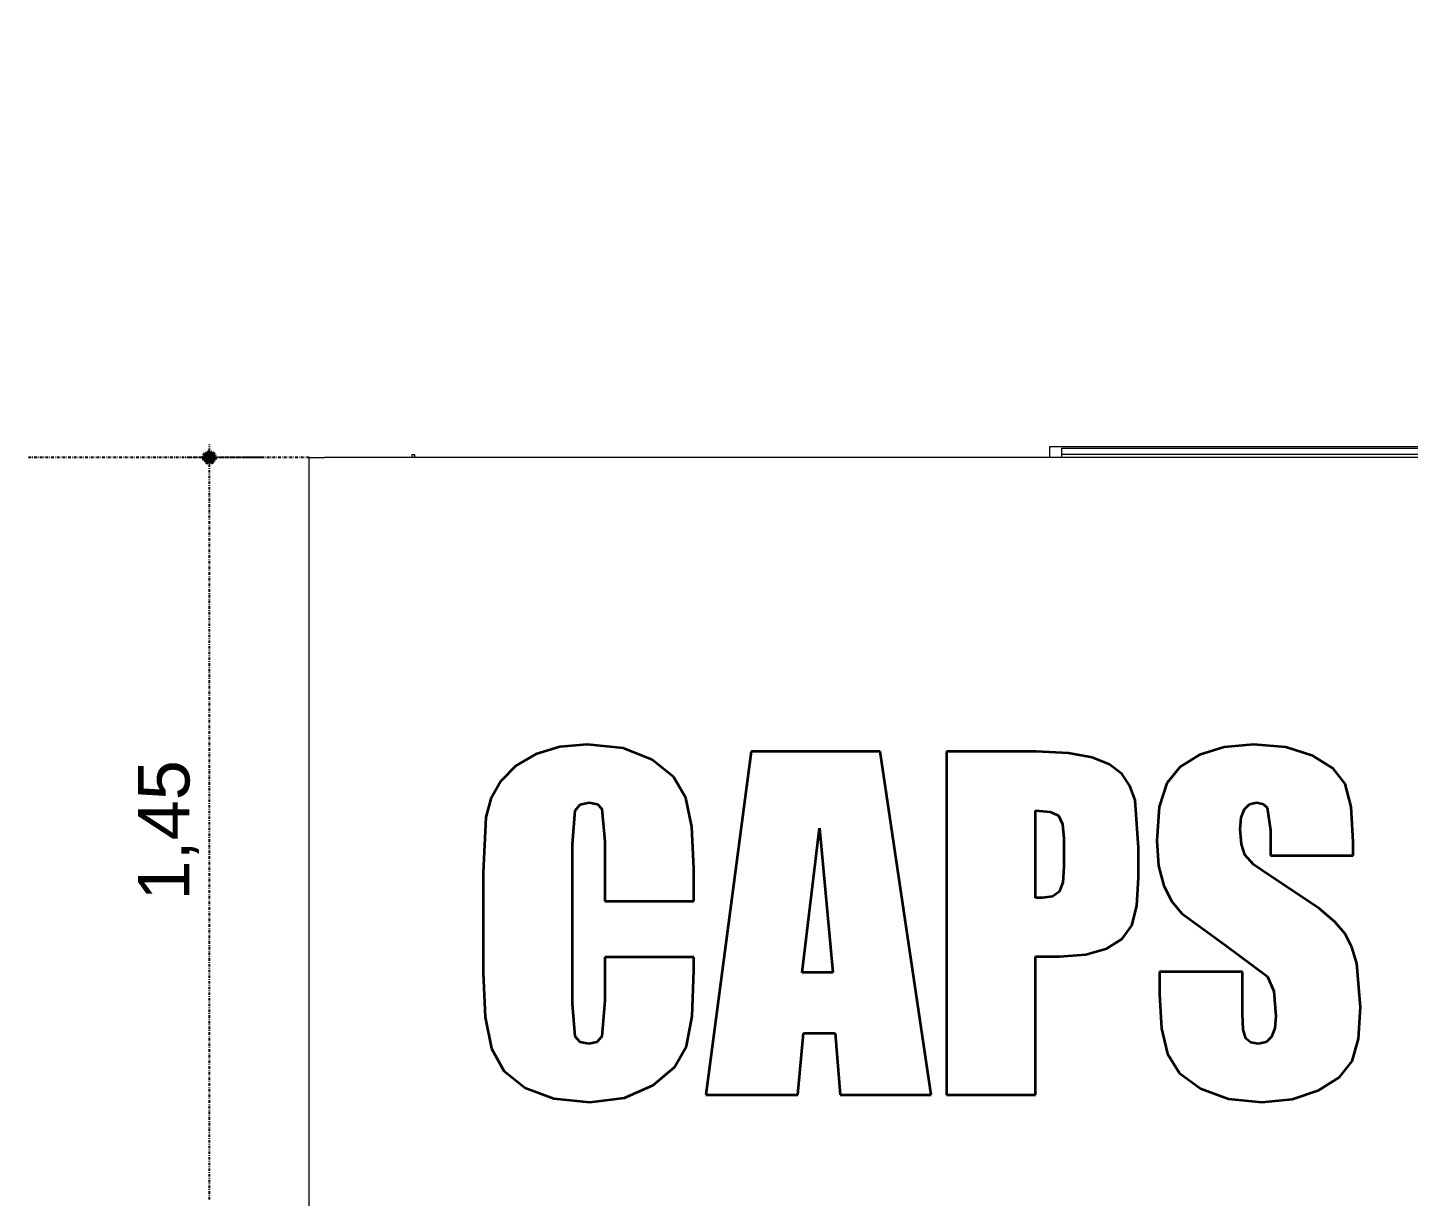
# Model space of a CAD drawing. Header units: metres. Extents: x -1783 to 21505, y -57 to 13660.
# Drawn here: x 12017.2 to 12284.8, y 7638.9 to 7865.9 of the extents above; entities that cross this region are included whole.
import ezdxf

# ---------------------------------------------------------------- set-up
doc = ezdxf.new("R2010")
doc.units = ezdxf.units.M
doc.header["$MEASUREMENT"] = 0
doc.linetypes.add('DASHDOT', pattern=[1, 0.5, -0.25, 0, -0.25])
doc.layers.add('01_F1 FACHADA FRONTAL _1_ESTRUTURA-COB.EST_Caneta_No__95', color=7, linetype='Continuous', lineweight=0, true_color=0xaeaeae)
doc.layers.add('01_F1 FACHADA FRONTAL _1_LAJES.EST_Caneta_No__95', color=7, linetype='Continuous', lineweight=0, true_color=0xaeaeae)
doc.layers.add('01_F1 FACHADA FRONTAL _1_NOMES.ARQ_Caneta_No__1', color=7, linetype='Continuous', lineweight=35)
doc.layers.add('01_F1 FACHADA FRONTAL _1_PAREDE CONSTRUIR_Caneta_No__241', color=7, linetype='Continuous', lineweight=13)
doc.layers.add('cotas', color=7, linetype='Continuous')
doc.layers.add('P03', color=7, linetype='Continuous')
doc.styles.add('GENERATED_STYLE_1', font='arial.ttf')

msp = doc.modelspace()

# ---------------------------------------------------------------- hatches: boundary and pattern name
at = {"layer": 'cotas'}
h = msp.add_hatch(color=7, dxfattribs=at)
h.dxf.hatch_style = 1
h.paths.add_polyline_path([(21504.961, 13659.963), (10304.961, 13659.963), (10304.961, 5739.963), (21504.961, 5739.963)])
h.paths.add_polyline_path([(10571.627, 13593.296), (21371.627, 13593.296), (21371.627, 5806.63), (10571.627, 5806.63)], flags=16)
at = {"layer": 'P03', "linetype": 'DASHDOT'}
msp.add_hatch(color=256, dxfattribs=at).paths.add_polyline_path([(12051.19, 7782.625), (12051.285, 7782.146), (12051.556, 7781.741), (12051.962, 7781.47), (12052.44, 7781.375), (12052.918, 7781.47), (12053.324, 7781.741), (12053.595, 7782.146), (12053.69, 7782.625), (12053.595, 7783.103), (12053.324, 7783.509), (12052.918, 7783.78), (12052.44, 7783.875), (12051.962, 7783.78), (12051.556, 7783.509), (12051.285, 7783.103)])

# ---------------------------------------------------------------- linework, layer by layer
at = {"layer": '01_F1 FACHADA FRONTAL _1_ESTRUTURA-COB.EST_Caneta_No__95', "color": 253, "linetype": 'Continuous', "lineweight": 0, "ltscale": 1000, "true_color": 0xaeaeae}
for p, q in [((12091.764, 7783.194), (12092.264, 7783.194)), ((12091.764, 7782.625), (12091.764, 7783.194)), ((12092.264, 7782.625), (12092.264, 7783.194))]:
    msp.add_line(p, q, dxfattribs=at)
at = {"layer": '01_F1 FACHADA FRONTAL _1_LAJES.EST_Caneta_No__95', "color": 253, "linetype": 'Continuous', "lineweight": 0, "ltscale": 1000, "true_color": 0xaeaeae}
for p, q in [((12315.247, 7784.656), (12215.247, 7784.656)), ((12215.247, 7784.656), (12215.247, 7782.625)), ((12217.647, 7782.625), (12217.647, 7784.417)), ((12217.647, 7784.417), (12312.847, 7784.417)), ((12312.847, 7783.173), (12217.647, 7783.173))]:
    msp.add_line(p, q, dxfattribs=at)
at = {"layer": '01_F1 FACHADA FRONTAL _1_NOMES.ARQ_Caneta_No__1', "color": 7, "linetype": 'Continuous', "lineweight": 35, "ltscale": 1000}
for p, q in [((12125.667, 7727.016), (12120.363, 7726.539)), ((12132.639, 7726.278), (12125.667, 7727.016)), ((12254.847, 7727.016), (12249.138, 7726.518)), ((12261.085, 7726.472), (12254.847, 7727.016)), ((12115.706, 7725.107), (12111.845, 7722.842)), ((12120.363, 7726.539), (12115.706, 7725.107)), ((12138.277, 7724.063), (12132.639, 7726.278)), ((12142.395, 7720.745), (12138.277, 7724.063)), ((12157.469, 7725.62), (12148.649, 7659.12)), ((12182.463, 7725.62), (12157.469, 7725.62)), ((12192.352, 7659.12), (12182.463, 7725.62)), ((12212.705, 7725.62), (12195.289, 7725.62)), ((12195.289, 7725.62), (12195.289, 7659.12)), ((12218.953, 7725.343), (12212.705, 7725.62)), ((12223.569, 7724.511), (12218.953, 7725.343)), ((12226.896, 7723.155), (12223.569, 7724.511)), ((12244.332, 7725.024), (12240.579, 7722.647)), ((12249.138, 7726.518), (12244.332, 7725.024)), ((12266.328, 7724.839), (12261.085, 7726.472)), ((12270.271, 7722.38), (12266.328, 7724.839)), ((12111.845, 7722.842), (12108.929, 7719.87)), ((12229.279, 7721.307), (12226.896, 7723.155)), ((12240.579, 7722.647), (12238.027, 7719.5)), ((12272.612, 7719.356), (12270.271, 7722.38)), ((12108.929, 7719.87), (12106.973, 7716.475)), ((12144.808, 7716.7), (12142.395, 7720.745)), ((12230.88, 7718.991), (12229.279, 7721.307)), ((12231.866, 7716.234), (12230.88, 7718.991)), ((12238.027, 7719.5), (12236.564, 7714.941)), ((12273.767, 7714.894), (12272.612, 7719.356)), ((12106.973, 7716.475), (12105.992, 7712.948)), ((12145.979, 7711.065), (12144.808, 7716.7)), ((12232.544, 7707.013), (12231.866, 7716.234)), ((12122.792, 7707.67), (12123.367, 7714.242)), ((12123.367, 7714.242), (12124.332, 7715.382)), ((12124.332, 7715.382), (12126.078, 7715.762)), ((12126.078, 7715.762), (12127.634, 7715.449)), ((12127.634, 7715.449), (12128.522, 7714.512)), ((12128.522, 7714.512), (12129.076, 7708.22)), ((12212.582, 7697.32), (12212.582, 7714.242)), ((12212.582, 7714.242), (12215.375, 7713.986)), ((12215.375, 7713.986), (12217.017, 7713.216)), ((12236.564, 7714.941), (12236.076, 7708.327)), ((12252.46, 7712.885), (12253.06, 7714.488)), ((12253.06, 7714.488), (12254.052, 7715.443)), ((12254.052, 7715.443), (12255.422, 7715.762)), ((12255.422, 7715.762), (12256.655, 7715.526)), ((12256.655, 7715.526), (12257.476, 7714.817)), ((12257.476, 7714.817), (12258.092, 7710.422)), ((12274.153, 7708.122), (12273.767, 7714.894)), ((12105.992, 7712.948), (12105.499, 7702.166)), ((12146.369, 7702.979), (12145.979, 7711.065)), ((12167.346, 7682.861), (12170.665, 7710.792)), ((12170.665, 7710.792), (12173.299, 7682.861)), ((12217.017, 7713.216), (12217.819, 7711.593)), ((12217.819, 7711.593), (12218.085, 7708.779)), ((12252.26, 7710.623), (12252.46, 7712.885)), ((12129.076, 7708.22), (12129.076, 7696.662)), ((12218.085, 7708.779), (12218.085, 7703.317)), ((12236.076, 7708.327), (12236.42, 7703.501)), ((12252.484, 7707.705), (12252.26, 7710.623)), ((12258.092, 7710.422), (12258.092, 7705.493)), ((12274.153, 7705.493), (12274.153, 7708.122)), ((12122.792, 7676.782), (12122.792, 7707.67)), ((12232.544, 7701.222), (12232.544, 7707.013)), ((12253.16, 7705.609), (12252.484, 7707.705)), ((12254.812, 7703.75), (12253.16, 7705.609)), ((12258.092, 7705.493), (12274.153, 7705.493)), ((12146.369, 7696.662), (12146.369, 7702.979)), ((12218.085, 7703.317), (12217.854, 7700.252)), ((12236.42, 7703.501), (12237.452, 7699.62)), ((12258.046, 7701.544), (12254.812, 7703.75)), ((12105.499, 7702.166), (12105.499, 7682.738)), ((12217.854, 7700.252), (12217.161, 7698.449)), ((12232.215, 7695.718), (12232.544, 7701.222)), ((12267.456, 7695.305), (12258.046, 7701.544)), ((12213.854, 7697.278), (12212.582, 7697.32)), ((12215.873, 7697.571), (12213.854, 7697.278)), ((12217.161, 7698.449), (12215.873, 7697.571)), ((12237.452, 7699.62), (12239.008, 7696.58)), ((12129.076, 7696.662), (12146.369, 7696.662)), ((12231.23, 7691.939), (12232.215, 7695.718)), ((12239.008, 7696.58), (12240.923, 7694.28)), ((12270.558, 7692.647), (12267.456, 7695.305)), ((12229.366, 7689.361), (12231.23, 7691.939)), ((12240.923, 7694.28), (12249.467, 7688.077)), ((12272.591, 7690.296), (12270.558, 7692.647)), ((12226.403, 7687.462), (12229.366, 7689.361)), ((12273.903, 7687.762), (12272.591, 7690.296)), ((12222.352, 7686.291), (12226.403, 7687.462)), ((12249.467, 7688.077), (12257.558, 7682.04)), ((12274.84, 7684.555), (12273.903, 7687.762)), ((12146.369, 7685.778), (12129.076, 7685.778)), ((12129.076, 7685.778), (12129.076, 7677.419)), ((12146.369, 7683.186), (12146.369, 7685.778)), ((12212.582, 7659.12), (12212.582, 7685.901)), ((12212.582, 7685.901), (12217.223, 7685.901)), ((12217.223, 7685.901), (12222.352, 7686.291)), ((12275.59, 7676.125), (12274.84, 7684.555)), ((12105.499, 7682.738), (12105.9, 7674.189)), ((12146.005, 7674.362), (12146.369, 7683.186)), ((12173.299, 7682.861), (12167.346, 7682.861)), ((12252.671, 7682.944), (12236.61, 7682.944)), ((12236.61, 7682.944), (12236.61, 7678.589)), ((12252.671, 7674.852), (12252.671, 7682.944)), ((12257.558, 7682.04), (12258.76, 7679.216)), ((12236.61, 7678.589), (12236.99, 7671.966)), ((12258.76, 7679.216), (12259.16, 7674.358)), ((12123.367, 7670.457), (12122.792, 7676.782)), ((12129.076, 7677.419), (12128.481, 7670.46)), ((12275.174, 7669.953), (12275.59, 7676.125)), ((12105.9, 7674.189), (12107.101, 7668.095)), ((12144.911, 7668.542), (12146.005, 7674.362)), ((12252.839, 7671.782), (12252.671, 7674.852)), ((12259.16, 7674.358), (12258.949, 7672.018)), ((12166.526, 7659.12), (12167.566, 7671.073)), ((12167.566, 7671.073), (12173.752, 7671.073)), ((12173.752, 7671.073), (12174.679, 7659.12)), ((12236.99, 7671.966), (12238.13, 7667.047)), ((12253.348, 7670.046), (12252.839, 7671.782)), ((12258.949, 7672.018), (12258.318, 7670.333)), ((12107.101, 7668.095), (12109.535, 7663.756)), ((12124.302, 7669.348), (12123.367, 7670.457)), ((12125.955, 7668.978), (12124.302, 7669.348)), ((12127.551, 7669.348), (12125.955, 7668.978)), ((12128.481, 7670.46), (12127.551, 7669.348)), ((12142.569, 7664.49), (12144.911, 7668.542)), ((12254.288, 7669.245), (12253.348, 7670.046)), ((12255.751, 7668.978), (12254.288, 7669.245)), ((12257.255, 7669.317), (12255.751, 7668.978)), ((12258.318, 7670.333), (12257.255, 7669.317)), ((12273.927, 7665.651), (12275.174, 7669.953)), ((12238.13, 7667.047), (12240.497, 7663.341)), ((12271.487, 7662.555), (12273.927, 7665.651)), ((12109.535, 7663.756), (12113.632, 7660.475)), ((12138.462, 7660.973), (12142.569, 7664.49)), ((12240.497, 7663.341), (12244.558, 7660.352)), ((12267.498, 7660.003), (12271.487, 7662.555)), ((12113.632, 7660.475), (12119.229, 7658.412)), ((12132.891, 7658.536), (12138.462, 7660.973)), ((12244.558, 7660.352), (12249.975, 7658.38)), ((12262.344, 7658.293), (12267.498, 7660.003)), ((12119.229, 7658.412), (12126.16, 7657.723)), ((12126.16, 7657.723), (12132.891, 7658.536)), ((12148.649, 7659.12), (12166.526, 7659.12)), ((12174.679, 7659.12), (12192.352, 7659.12)), ((12195.289, 7659.12), (12212.582, 7659.12)), ((12249.975, 7658.38), (12256.408, 7657.723)), ((12256.408, 7657.723), (12262.344, 7658.293))]:
    msp.add_line(p, q, dxfattribs=at)
at = {"layer": '01_F1 FACHADA FRONTAL _1_PAREDE CONSTRUIR_Caneta_No__241', "color": 7, "linetype": 'Continuous', "lineweight": 13, "ltscale": 1000}
for p, q in [((12071.764, 7782.625), (12074.764, 7782.625)), ((12071.764, 7637.625), (12071.764, 7782.625)), ((14321.764, 7782.625), (12074.764, 7782.625))]:
    msp.add_line(p, q, dxfattribs=at)
at = {"layer": 'P03', "linetype": 'DASHDOT'}
for p, q in [((12052.44, 7783.875), (12052.44, 7785.125)), ((12071.764, 7782.625), (12017.204, 7782.625)), ((12051.19, 7782.625), (12047.753, 7782.625)), ((12052.44, 7638.875), (12052.44, 7781.375)), ((12062.44, 7782.625), (12053.69, 7782.625))]:
    msp.add_line(p, q, dxfattribs=at)
msp.add_circle((12052.44, 7782.625), 1.25, dxfattribs=at)

# ---------------------------------------------------------------- texts
at = {"layer": 'P03', "linetype": 'DASHDOT', "insert": (12050.44, 7696.779), "char_height": 10, "width": 26.692, "attachment_point": 7, "rotation": 90, "style": 'GENERATED_STYLE_1'}
msp.add_mtext('\\A1;1,45', dxfattribs=at)

doc.saveas('drawing.dxf')
